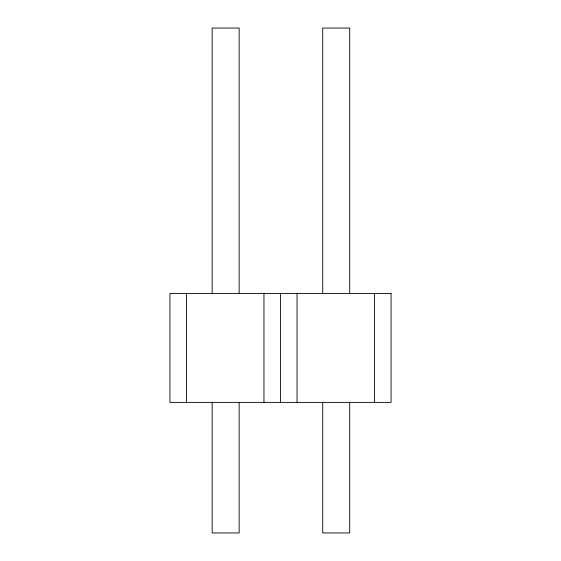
<?xml version="1.0" encoding="UTF-8"?>
<svg xmlns="http://www.w3.org/2000/svg" width="561" height="561" viewBox="0 0 561 561"><rect width="100%" height="100%" fill="white"/><g stroke="black" fill="none" stroke-linecap="round" stroke-linejoin="round"><path stroke-width="0.84" d="M374.517 293.564L374.517 402.384M349.706 293.564L349.706 28.05L322.722 28.05L322.722 293.564M349.706 402.384L349.706 532.95L322.722 532.95L322.722 402.384M297.042 293.564L297.042 402.384M280.5 293.564L280.5 402.384M263.958 293.564L263.958 402.384M239.147 293.564L239.147 28.05L212.163 28.05L212.163 293.564M239.147 402.384L239.147 532.95L212.163 532.95L212.163 402.384M186.483 293.564L186.483 402.384M391.059 293.564L169.941 293.564L169.941 402.384L391.059 402.384L391.059 293.564"/></g></svg>
